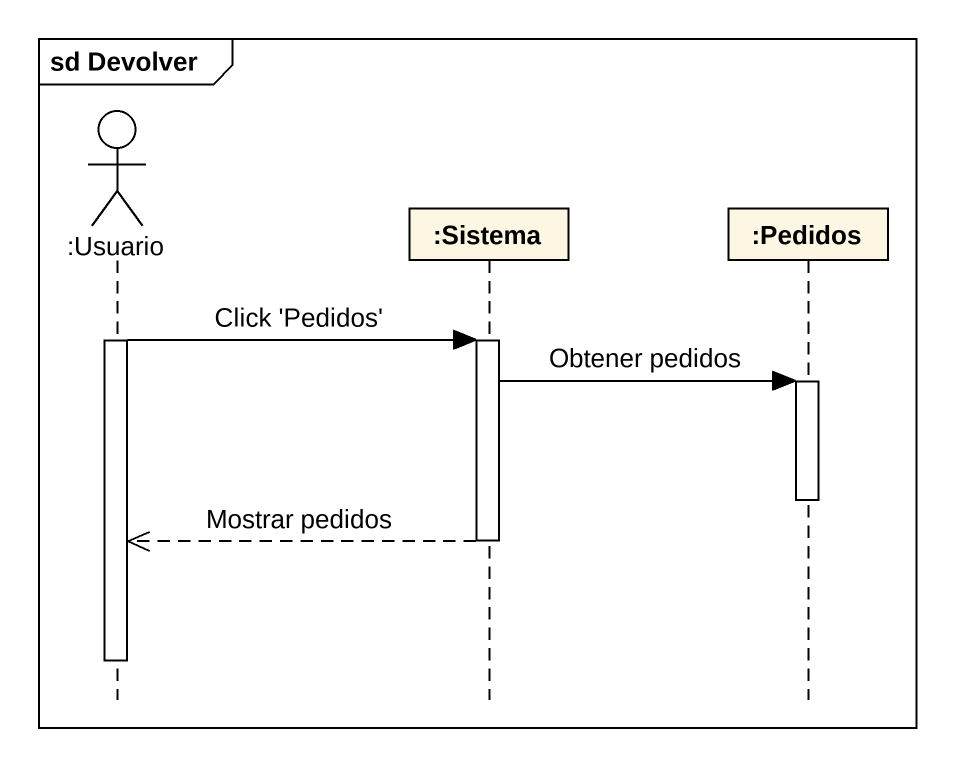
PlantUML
@startuml
mainframe sd Devolver
hide footbox
actor ":Usuario" as Usuario
participant ":Sistema" as Sistema
participant ":Pedidos" as Pedidos

activate Usuario
Usuario -> Sistema : Click 'Pedidos'
activate Sistema
Sistema -> Pedidos : Obtener pedidos
activate Pedidos
deactivate Pedidos
Sistema -->> Usuario : Mostrar pedidos
deactivate Sistema
deactivate Usuario
@enduml
